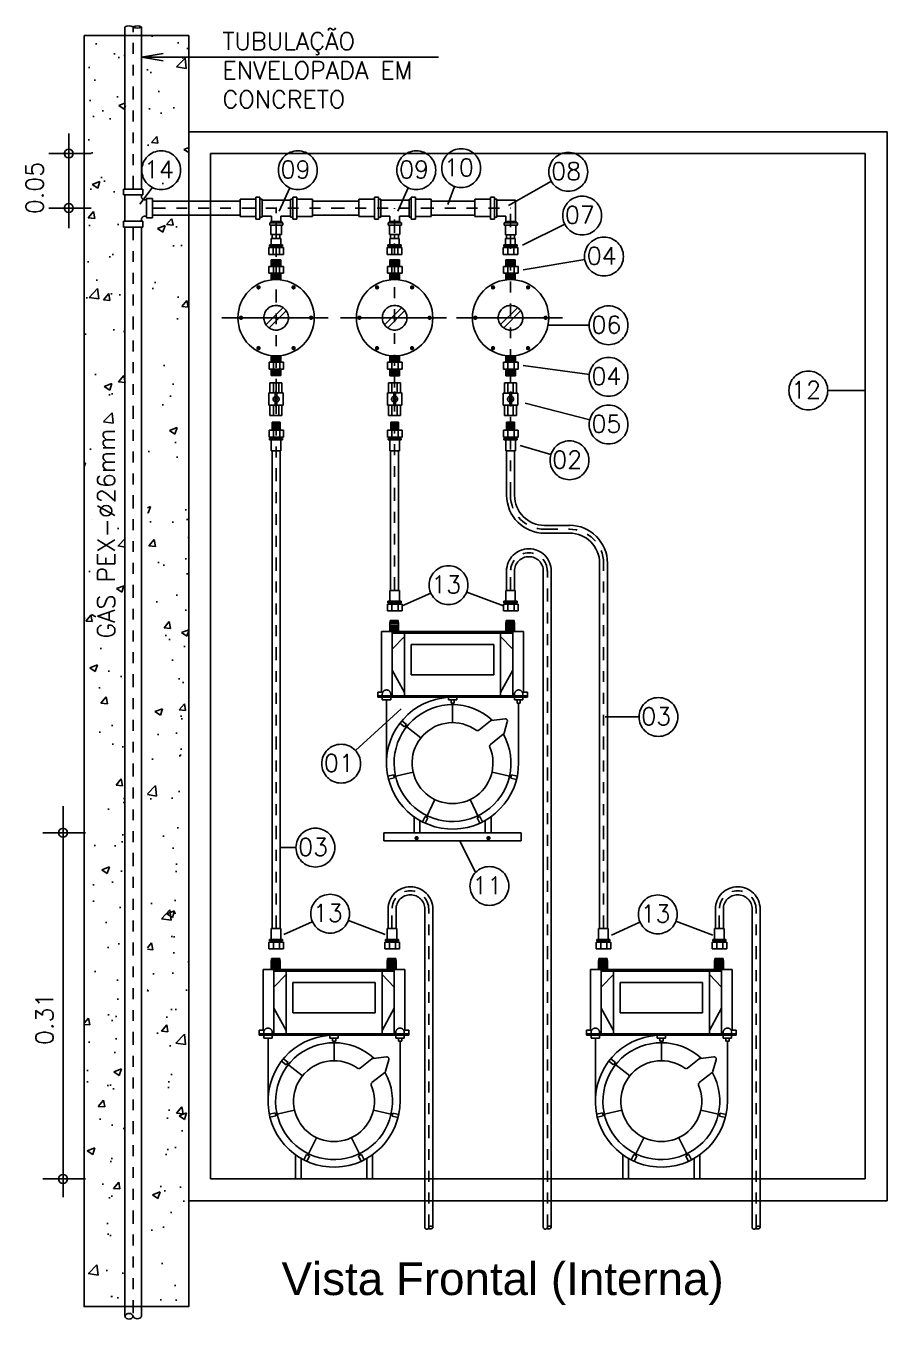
# Model space of a CAD drawing. Header units: millimetres. Extents: x 0 to 114, y 0 to 82.
# Drawn here: x 41.66 to 49.56, y 45 to 56.86 of the extents above; entities that cross this region are included whole.
import ezdxf

# ---------------------------------------------------------------- set-up
doc = ezdxf.new("R2010")
doc.units = ezdxf.units.MM
doc.linetypes.add('ACAD_ISO14W100', pattern=[24, 12, -3, 0, -3, 0, -3, 0, -3])
for name, color, linetype in [('03', 3, 'Continuous'), ('D25', 2, 'Continuous'), ('GAS', 1, 'ACAD_ISO14W100'), ('P-INC', 2, 'Continuous'), ('TEXT-ISO', 2, 'Continuous')]:
    doc.layers.add(name, color=color, linetype=linetype)
doc.styles.add('140-50', font='arial.ttf', dxfattribs={"height": 0.3})
doc.styles.add('60-100', font='romans.shx', dxfattribs={"height": 0.16})
doc.styles.add('ROMANS', font='ROMANS.SHX', dxfattribs={"height": 0.15})
doc.dimstyles.new('SETAS100', dxfattribs={"dimtxt": 0.16, "dimasz": 0.2, "dimexe": 0.15, "dimexo": 0, "dimgap": 0.1, "dimtad": 1, "dimzin": 10, "dimdsep": 46, "dimtxsty": '60-100', "dimblk1": 'OPEN', "dimblk2": 'OPEN', "dimsah": 1, "dimcen": 0, "dimclrd": 244, "dimclre": 244, "dimclrt": 7, "dimadec": 0, "dimazin": 0, "dimtfac": 1, "dimtix": 1, "dimtmove": 2, "dimatfit": 3, "dimldrblk": 'OPEN', "dimfxl": 0.15, "dimtolj": 1, "dimtzin": 6, "dimarcsym": 0})

# ---------------------------------------------------------------- blocks, each defined once
blk = doc.blocks.new('_OPEN')
at = {"color": 0, "linetype": 'ByBlock'}
for p, q in [((-1, 0.167), (0, 0)), ((0, 0), (-1, -0.167)), ((0, 0), (-1, 0))]:
    blk.add_line(p, q, dxfattribs=at)

msp = doc.modelspace()

# ---------------------------------------------------------------- hatches: boundary and pattern name
at = {"layer": 'D25', "transparency": 33554687}
h = msp.add_hatch(dxfattribs=at)
h.set_pattern_fill('AR-CONC', scale=0.1)
h.set_pattern_definition([(50, (-1361.54455, 320.0061), (0.71726018, -0.06275213), [0.075, -0.825]), (355, (-1361.54455, 320.0061), (-0.13875133, 0.75219213), [0.06, -0.66]), (100.451444, (-1361.4848, 320.00086), (0.57850885, 0.68944), [0.0637402, -0.7011421]), (46.1842, (-1361.54455, 320.2061), (1.06724133, -0.1655193), [0.1125, -1.2375]), (96.635635, (-1361.4556, 320.1923), (0.93466195, 0.9741186), [0.09561034, -1.0517138]), (351.18416, (-1361.5445, 320.2061), (0.93466195, 0.9741186), [0.09, -0.99]), (21, (-1361.44455, 320.1561), (0.59690705, -0.4026189), [0.075, -0.825]), (326, (-1361.44455, 320.1561), (0.24331533, 0.72515005), [0.06, -0.66]), (71.451445, (-1361.3948, 320.12254), (0.84022238, 0.32253115), [0.0637402, -0.7011421]), (37.5, (-1361.54455, 320.0061), (0.012159855, 0.332893854), [0, -0.652, 0, -0.67, 0, -0.6625]), (7.5, (-1361.54455, 320.0061), (0.26306954, 0.39441171), [0, -0.382, 0, -0.637, 0, -0.2525]), (327.5, (-1361.76755, 320.0061), (0.533822436, -0.02255487), [0, -0.25, 0, -0.78, 0, -1.035]), (317.5, (-1361.86755, 320.0061), (0.58318617, 0.10010498), [0, -0.325, 0, -0.518, 0, -0.735])])
h.paths.add_polyline_path([(43.157, 56.773), (42.778, 56.773), (42.778, 55.423), (42.796, 55.423), (42.796, 55.352), (42.783, 55.352, 0.786622), (42.839, 55.299), (42.839, 55.31), (42.911, 55.31), (42.911, 55.292), (43.157, 55.292)])
h.paths.add_polyline_path([(42.565, 51.218), (42.565, 52.776), (42.28, 52.776), (42.28, 51.218)], flags=24)
h.paths.add_polyline_path([(42.197, 45.118), (42.576, 45.118), (42.576, 54.959), (42.558, 54.959), (42.558, 55.031), (42.576, 55.352), (42.558, 55.352), (42.558, 55.423), (42.576, 55.423), (42.576, 56.773), (42.197, 56.773)])
edge = h.paths.add_edge_path()
edge.add_line((42.778, 45.118), (43.157, 45.118))
edge.add_line((43.157, 45.118), (43.157, 55.091))
edge.add_line((43.157, 55.091), (42.911, 55.091))
edge.add_line((42.911, 55.091), (42.911, 55.073))
edge.add_line((42.911, 55.073), (42.839, 55.073))
edge.add_line((42.839, 55.073), (42.818, 55.091))
edge.add_arc((42.818, 55.051), 0.04, 90, 209.839)
edge.add_line((42.783, 55.031), (42.796, 55.031))
edge.add_line((42.796, 55.031), (42.796, 54.959))
edge.add_line((42.796, 54.959), (42.778, 54.959))
edge.add_line((42.778, 54.959), (42.778, 45.118))

# ---------------------------------------------------------------- linework, layer by layer
for p, q in [((45.112, 51.542), (45.374, 51.66)), ((46.041, 51.542), (45.704, 51.67)), ((44.027, 48.529), (44.289, 48.647)), ((44.956, 48.529), (44.619, 48.657)), ((47.03, 48.524), (47.292, 48.641)), ((47.959, 48.523), (47.621, 48.651))]:
    msp.add_line(p, q)
at = {"color": 9, "linetype": 'Continuous'}
for p, q in [((45.08, 51.367), (44.998, 51.367)), ((45.079, 51.383), (44.999, 51.383)), ((45.078, 51.394), (45, 51.394)), ((46.143, 51.367), (46.061, 51.367)), ((46.142, 51.382), (46.062, 51.382)), ((46.141, 51.394), (46.063, 51.394)), ((45.08, 51.351), (44.998, 51.351)), ((45.08, 51.336), (44.998, 51.336)), ((45.08, 51.322), (44.998, 51.322)), ((46.143, 51.351), (46.061, 51.351)), ((46.143, 51.336), (46.061, 51.336)), ((46.143, 51.322), (46.061, 51.322)), ((43.993, 48.283), (43.913, 48.283)), ((43.992, 48.294), (43.914, 48.294)), ((45.056, 48.282), (44.975, 48.282)), ((45.055, 48.294), (44.977, 48.294)), ((46.993, 48.283), (46.913, 48.283)), ((46.992, 48.294), (46.914, 48.294)), ((48.056, 48.282), (47.975, 48.282)), ((48.055, 48.294), (47.977, 48.294)), ((43.994, 48.267), (43.912, 48.267)), ((43.994, 48.251), (43.912, 48.251)), ((43.994, 48.236), (43.912, 48.236)), ((43.994, 48.222), (43.912, 48.222)), ((45.057, 48.267), (44.975, 48.267)), ((45.057, 48.251), (44.975, 48.251)), ((45.057, 48.236), (44.975, 48.236)), ((45.057, 48.222), (44.975, 48.222)), ((46.994, 48.267), (46.912, 48.267)), ((46.994, 48.251), (46.912, 48.251)), ((46.994, 48.236), (46.912, 48.236)), ((46.994, 48.222), (46.912, 48.222)), ((48.057, 48.267), (47.975, 48.267)), ((48.057, 48.251), (47.975, 48.251)), ((48.057, 48.236), (47.975, 48.236)), ((48.057, 48.222), (47.975, 48.222))]:
    msp.add_line(p, q, dxfattribs=at)
at = {"color": 252}
for centre, radius, start, end in [((42.609, 56.786), 0.0756, 60, 120), ((42.685, 56.786), 0.0756, 60, 120), ((42.685, 56.917), 0.0756, 240, 300), ((42.609, 45.014), 0.0404, 20.6432, 159.3568), ((42.609, 45.042), 0.0402, 199.9607, 340.0393), ((42.685, 45.048), 0.0427, 207.6293, 332.3707)]:
    msp.add_arc(centre, radius, start, end, dxfattribs=at)
at = {"layer": '03', "color": 252}
for p, q in [((42.057, 55.876), (42.057, 55.005)), ((41.873, 55.691), (42.262, 55.691)), ((41.873, 55.191), (42.262, 55.191)), ((42.004, 49.705), (42.004, 46.121)), ((41.82, 49.462), (42.209, 49.462)), ((41.82, 46.288), (42.209, 46.288))]:
    msp.add_line(p, q, dxfattribs=at)
for centre in [(42.057, 55.691), (42.057, 55.191), (42.004, 49.462), (42.004, 46.288)]:
    msp.add_circle(centre, 0.041, dxfattribs=at)
at = {"layer": 'D25', "color": 7}
msp.add_lwpolyline([(42.197, 56.773), (43.157, 56.773), (43.157, 45.118), (42.197, 45.118)], close=True, dxfattribs=at)
at = {"layer": 'GAS', "color": 252}
for p, q in [((42.572, 55.365), (42.572, 56.851)), ((42.723, 55.365), (42.723, 56.851)), ((45.53, 55.224), (45.591, 55.39)), ((46.088, 55.214), (46.48, 55.436)), ((42.558, 55.312), (42.558, 55.365)), ((42.736, 55.365), (42.558, 55.365)), ((42.736, 55.312), (42.558, 55.312)), ((42.572, 55.071), (42.572, 55.312)), ((42.707, 55.228), (42.822, 55.375)), ((42.723, 55.312), (42.723, 55.297)), ((42.736, 55.312), (42.736, 55.365)), ((42.769, 55.267), (42.753, 55.267)), ((42.769, 55.267), (42.753, 55.267)), ((42.823, 55.28), (42.769, 55.28)), ((42.769, 55.102), (42.769, 55.28)), ((42.823, 55.102), (42.823, 55.28)), ((42.823, 55.102), (42.823, 55.28)), ((43.772, 55.271), (43.628, 55.271)), ((43.628, 55.271), (43.628, 55.112)), ((43.772, 55.088), (43.772, 55.29)), ((43.772, 55.29), (43.809, 55.29)), ((43.809, 55.29), (43.809, 55.088)), ((43.809, 55.272), (43.83, 55.272)), ((43.83, 55.107), (43.83, 55.272)), ((43.986, 55.161), (44.082, 55.376)), ((44.089, 55.107), (44.089, 55.272)), ((44.11, 55.272), (44.089, 55.272)), ((44.148, 55.29), (44.11, 55.29)), ((44.11, 55.29), (44.11, 55.088)), ((44.148, 55.088), (44.148, 55.29)), ((44.148, 55.271), (44.291, 55.271)), ((44.291, 55.271), (44.291, 55.112)), ((44.858, 55.271), (44.714, 55.271)), ((44.714, 55.271), (44.714, 55.112)), ((44.858, 55.088), (44.858, 55.29)), ((44.858, 55.29), (44.895, 55.29)), ((44.895, 55.29), (44.895, 55.088)), ((44.895, 55.272), (44.916, 55.272)), ((44.916, 55.107), (44.916, 55.272)), ((45.072, 55.161), (45.168, 55.375)), ((45.175, 55.107), (45.175, 55.272)), ((45.196, 55.272), (45.175, 55.272)), ((45.234, 55.29), (45.196, 55.29)), ((45.196, 55.29), (45.196, 55.088)), ((45.234, 55.088), (45.234, 55.29)), ((45.234, 55.271), (45.378, 55.271)), ((45.378, 55.271), (45.378, 55.112)), ((45.921, 55.271), (45.777, 55.271)), ((45.777, 55.271), (45.777, 55.112)), ((45.921, 55.088), (45.921, 55.29)), ((45.921, 55.29), (45.958, 55.29)), ((45.958, 55.29), (45.958, 55.088)), ((45.958, 55.271), (45.979, 55.271)), ((45.979, 55.107), (45.979, 55.271)), ((43.628, 55.254), (42.823, 55.254)), ((44.089, 55.264), (43.83, 55.264)), ((44.714, 55.254), (44.291, 55.254)), ((45.175, 55.263), (44.916, 55.263)), ((45.777, 55.254), (45.376, 55.254)), ((46.15, 55.263), (45.979, 55.263)), ((46.15, 55.068), (46.15, 55.263)), ((42.736, 55.071), (42.558, 55.071)), ((42.558, 55.071), (42.558, 55.017)), ((42.723, 55.071), (42.723, 55.086)), ((42.736, 55.071), (42.736, 55.017)), ((42.769, 55.116), (42.753, 55.116)), ((42.769, 55.116), (42.753, 55.116)), ((42.823, 55.102), (42.769, 55.102)), ((43.628, 55.125), (42.823, 55.125)), ((43.628, 55.112), (43.772, 55.112)), ((43.772, 55.088), (43.809, 55.088)), ((43.809, 55.107), (43.83, 55.107)), ((43.83, 55.118), (43.914, 55.118)), ((43.898, 55.033), (43.898, 55.056)), ((43.898, 55.056), (44.019, 55.056)), ((44.019, 55.033), (43.898, 55.033)), ((44.008, 55.068), (43.909, 55.068)), ((43.909, 55.056), (43.909, 55.068)), ((43.91, 55.033), (43.91, 54.947)), ((43.914, 55.068), (43.914, 55.118)), ((44.001, 55.068), (44.001, 55.118)), ((44.089, 55.118), (44.001, 55.118)), ((44.005, 54.947), (44.005, 55.033)), ((44.008, 55.056), (44.008, 55.068)), ((44.019, 55.033), (44.019, 55.056)), ((44.11, 55.107), (44.089, 55.107)), ((44.148, 55.088), (44.11, 55.088)), ((44.291, 55.112), (44.148, 55.112)), ((44.714, 55.125), (44.291, 55.125)), ((44.714, 55.112), (44.858, 55.112)), ((44.858, 55.088), (44.895, 55.088)), ((44.895, 55.107), (44.916, 55.107)), ((44.916, 55.118), (45, 55.118)), ((44.984, 55.033), (44.984, 55.056)), ((44.984, 55.056), (45.105, 55.056)), ((45.105, 55.033), (44.984, 55.033)), ((45.094, 55.068), (44.995, 55.068)), ((44.995, 55.056), (44.995, 55.068)), ((44.996, 55.033), (44.996, 54.947)), ((45, 55.068), (45, 55.118)), ((45.087, 55.068), (45.087, 55.118)), ((45.175, 55.118), (45.087, 55.118)), ((45.091, 54.947), (45.091, 55.033)), ((45.094, 55.056), (45.094, 55.068)), ((45.105, 55.033), (45.105, 55.056)), ((45.196, 55.107), (45.175, 55.107)), ((45.234, 55.088), (45.196, 55.088)), ((45.378, 55.112), (45.234, 55.112)), ((45.777, 55.125), (45.376, 55.125)), ((45.777, 55.112), (45.921, 55.112)), ((45.921, 55.088), (45.958, 55.088)), ((45.958, 55.107), (45.979, 55.107)), ((45.979, 55.118), (46.063, 55.118)), ((46.047, 55.033), (46.047, 55.055)), ((46.047, 55.055), (46.168, 55.055)), ((46.168, 55.033), (46.047, 55.033)), ((46.157, 55.068), (46.058, 55.068)), ((46.058, 55.055), (46.058, 55.068)), ((46.058, 55.033), (46.058, 54.946)), ((46.063, 55.068), (46.063, 55.118)), ((46.063, 55.068), (46.063, 55.118)), ((46.15, 55.068), (46.15, 55.118)), ((46.154, 54.946), (46.154, 55.033)), ((46.157, 55.055), (46.157, 55.068)), ((46.168, 55.033), (46.168, 55.055)), ((46.216, 54.852), (46.602, 55.043)), ((42.736, 55.017), (42.558, 55.017)), ((42.572, 55.017), (42.572, 45.029)), ((42.723, 55.017), (42.723, 45.029)), ((43.91, 54.947), (44.005, 54.947)), ((43.912, 54.854), (43.912, 54.913)), ((43.912, 54.913), (43.999, 54.913)), ((43.92, 54.913), (43.92, 54.947)), ((43.957, 54.913), (43.957, 54.947)), ((43.992, 54.913), (43.992, 54.947)), ((43.999, 54.854), (43.999, 54.913)), ((44.996, 54.947), (45.091, 54.947)), ((44.998, 54.854), (44.998, 54.912)), ((44.998, 54.912), (45.086, 54.912)), ((45.006, 54.912), (45.006, 54.947)), ((45.043, 54.912), (45.043, 54.947)), ((45.078, 54.912), (45.078, 54.947)), ((45.086, 54.854), (45.086, 54.912)), ((46.058, 54.946), (46.154, 54.946)), ((46.06, 54.854), (46.06, 54.912)), ((46.06, 54.912), (46.148, 54.912)), ((46.069, 54.912), (46.069, 54.946)), ((46.106, 54.912), (46.106, 54.946)), ((46.141, 54.912), (46.141, 54.946)), ((46.148, 54.854), (46.148, 54.912)), ((44.024, 54.828), (43.89, 54.828)), ((43.89, 54.828), (43.89, 54.766)), ((43.895, 54.854), (44.016, 54.854)), ((43.895, 54.841), (43.895, 54.854)), ((44.016, 54.841), (43.895, 54.841)), ((43.912, 54.828), (43.912, 54.841)), ((43.931, 54.766), (43.931, 54.828)), ((43.988, 54.766), (43.988, 54.828)), ((43.999, 54.828), (43.999, 54.841)), ((44.016, 54.854), (44.016, 54.841)), ((44.024, 54.766), (44.024, 54.828)), ((45.11, 54.828), (44.976, 54.828)), ((44.976, 54.828), (44.976, 54.766)), ((44.981, 54.854), (45.102, 54.854)), ((44.981, 54.841), (44.981, 54.854)), ((45.102, 54.841), (44.981, 54.841)), ((44.998, 54.828), (44.998, 54.841)), ((45.017, 54.766), (45.017, 54.828)), ((45.074, 54.766), (45.074, 54.828)), ((45.086, 54.828), (45.086, 54.841)), ((45.102, 54.854), (45.102, 54.841)), ((45.11, 54.766), (45.11, 54.828)), ((46.173, 54.828), (46.039, 54.828)), ((46.039, 54.828), (46.039, 54.766)), ((46.044, 54.854), (46.165, 54.854)), ((46.044, 54.841), (46.044, 54.854)), ((46.165, 54.841), (46.044, 54.841)), ((46.06, 54.828), (46.06, 54.841)), ((46.08, 54.766), (46.08, 54.828)), ((46.137, 54.766), (46.137, 54.828)), ((46.148, 54.828), (46.148, 54.841)), ((46.165, 54.854), (46.165, 54.841)), ((46.173, 54.766), (46.173, 54.828)), ((43.89, 54.766), (44.024, 54.766)), ((43.913, 54.655), (43.913, 54.717)), ((43.913, 54.717), (44.001, 54.717)), ((43.913, 54.704), (44.001, 54.704)), ((43.913, 54.692), (44.001, 54.692)), ((43.913, 54.68), (44.001, 54.68)), ((43.957, 54.655), (43.957, 54.717)), ((44.001, 54.655), (44.001, 54.717)), ((44.976, 54.766), (45.11, 54.766)), ((44.999, 54.655), (44.999, 54.717)), ((44.999, 54.717), (45.087, 54.717)), ((44.999, 54.704), (45.087, 54.704)), ((44.999, 54.692), (45.087, 54.692)), ((44.999, 54.68), (45.087, 54.68)), ((45.043, 54.655), (45.043, 54.717)), ((45.087, 54.655), (45.087, 54.717)), ((46.039, 54.766), (46.173, 54.766)), ((46.062, 54.655), (46.062, 54.717)), ((46.062, 54.717), (46.149, 54.717)), ((46.062, 54.703), (46.149, 54.703)), ((46.062, 54.692), (46.149, 54.692)), ((46.062, 54.68), (46.149, 54.68)), ((46.106, 54.655), (46.106, 54.717)), ((46.149, 54.655), (46.149, 54.717)), ((46.22, 54.624), (46.786, 54.718)), ((44.025, 54.655), (43.891, 54.655)), ((43.891, 54.655), (43.891, 54.593)), ((43.891, 54.593), (44.025, 54.593)), ((43.913, 54.668), (44.001, 54.668)), ((43.913, 54.532), (43.913, 54.593)), ((43.913, 54.58), (44.001, 54.58)), ((43.913, 54.568), (44.001, 54.568)), ((43.913, 54.556), (44.001, 54.556)), ((43.932, 54.593), (43.932, 54.655)), ((43.957, 54.535), (43.957, 54.593)), ((43.989, 54.593), (43.989, 54.655)), ((44.001, 54.532), (44.001, 54.593)), ((44.025, 54.593), (44.025, 54.655)), ((45.111, 54.655), (44.977, 54.655)), ((44.977, 54.655), (44.977, 54.593)), ((44.977, 54.593), (45.111, 54.593)), ((44.999, 54.668), (45.087, 54.668)), ((44.999, 54.532), (44.999, 54.593)), ((44.999, 54.58), (45.087, 54.58)), ((44.999, 54.568), (45.087, 54.568)), ((44.999, 54.556), (45.087, 54.556)), ((45.019, 54.593), (45.019, 54.655)), ((45.043, 54.535), (45.043, 54.593)), ((45.075, 54.593), (45.075, 54.655)), ((45.087, 54.532), (45.087, 54.593)), ((45.111, 54.593), (45.111, 54.655)), ((46.174, 54.655), (46.04, 54.655)), ((46.04, 54.655), (46.04, 54.593)), ((46.04, 54.593), (46.174, 54.593)), ((46.062, 54.668), (46.149, 54.668)), ((46.062, 54.532), (46.062, 54.593)), ((46.062, 54.58), (46.149, 54.58)), ((46.062, 54.568), (46.149, 54.568)), ((46.062, 54.556), (46.149, 54.556)), ((46.081, 54.593), (46.081, 54.655)), ((46.106, 54.535), (46.106, 54.593)), ((46.138, 54.593), (46.138, 54.655)), ((46.149, 54.532), (46.149, 54.593)), ((46.174, 54.593), (46.174, 54.655)), ((43.913, 54.544), (44.001, 54.544)), ((44.999, 54.544), (45.087, 54.544)), ((46.062, 54.544), (46.149, 54.544)), ((43.863, 54.119), (44.022, 54.279)), ((43.891, 54.091), (44.051, 54.251)), ((44.949, 54.119), (45.109, 54.279)), ((44.977, 54.091), (45.137, 54.251)), ((46.011, 54.119), (46.171, 54.279)), ((46.04, 54.091), (46.2, 54.251)), ((43.46, 54.185), (44.433, 54.185)), ((44.546, 54.185), (45.519, 54.185)), ((45.609, 54.185), (46.581, 54.185)), ((46.457, 54.116), (46.826, 54.116)), ((43.892, 53.777), (44.025, 53.777)), ((43.892, 53.715), (43.892, 53.777)), ((43.913, 53.839), (43.913, 53.777)), ((43.913, 53.826), (44.001, 53.826)), ((43.913, 53.814), (44.001, 53.814)), ((43.913, 53.802), (44.001, 53.802)), ((43.913, 53.79), (44.001, 53.79)), ((43.933, 53.777), (43.933, 53.715)), ((43.957, 53.835), (43.957, 53.777)), ((43.99, 53.777), (43.99, 53.715)), ((44.001, 53.839), (44.001, 53.777)), ((44.025, 53.777), (44.025, 53.715)), ((44.978, 53.777), (45.111, 53.777)), ((44.978, 53.715), (44.978, 53.777)), ((44.999, 53.839), (44.999, 53.777)), ((44.999, 53.826), (45.087, 53.826)), ((44.999, 53.814), (45.087, 53.814)), ((44.999, 53.802), (45.087, 53.802)), ((44.999, 53.79), (45.087, 53.79)), ((45.019, 53.777), (45.019, 53.715)), ((45.043, 53.835), (45.043, 53.777)), ((45.076, 53.777), (45.076, 53.715)), ((45.087, 53.839), (45.087, 53.777)), ((45.111, 53.777), (45.111, 53.715)), ((46.04, 53.777), (46.174, 53.777)), ((46.04, 53.715), (46.04, 53.777)), ((46.062, 53.839), (46.062, 53.777)), ((46.062, 53.826), (46.15, 53.826)), ((46.062, 53.814), (46.15, 53.814)), ((46.062, 53.802), (46.15, 53.802)), ((46.062, 53.79), (46.15, 53.79)), ((46.082, 53.777), (46.082, 53.715)), ((46.106, 53.835), (46.106, 53.777)), ((46.138, 53.777), (46.138, 53.715)), ((46.15, 53.839), (46.15, 53.777)), ((46.174, 53.777), (46.174, 53.715)), ((46.22, 53.746), (46.828, 53.666)), ((44.025, 53.715), (43.892, 53.715)), ((43.913, 53.715), (43.913, 53.654)), ((43.913, 53.702), (44.001, 53.702)), ((43.913, 53.691), (44.001, 53.691)), ((43.913, 53.679), (44.001, 53.679)), ((43.913, 53.667), (44.001, 53.667)), ((43.913, 53.654), (44.001, 53.654)), ((43.957, 53.715), (43.957, 53.654)), ((44.001, 53.715), (44.001, 53.654)), ((45.111, 53.715), (44.978, 53.715)), ((44.999, 53.715), (44.999, 53.653)), ((44.999, 53.702), (45.087, 53.702)), ((44.999, 53.691), (45.087, 53.691)), ((44.999, 53.679), (45.087, 53.679)), ((44.999, 53.667), (45.087, 53.667)), ((44.999, 53.653), (45.087, 53.653)), ((45.043, 53.715), (45.043, 53.653)), ((45.087, 53.715), (45.087, 53.653)), ((46.174, 53.715), (46.04, 53.715)), ((46.062, 53.715), (46.062, 53.653)), ((46.062, 53.702), (46.15, 53.702)), ((46.062, 53.69), (46.15, 53.69)), ((46.062, 53.678), (46.15, 53.678)), ((46.062, 53.667), (46.15, 53.667)), ((46.062, 53.653), (46.15, 53.653)), ((46.106, 53.715), (46.106, 53.653)), ((46.15, 53.715), (46.15, 53.653)), ((43.949, 53.495), (43.89, 53.495)), ((43.89, 53.495), (43.89, 53.383)), ((43.901, 53.495), (43.901, 53.588)), ((43.901, 53.588), (44.01, 53.588)), ((43.933, 53.588), (43.933, 53.495)), ((43.949, 53.443), (43.949, 53.502)), ((43.949, 53.502), (43.964, 53.502)), ((43.964, 53.502), (43.964, 53.444)), ((44.022, 53.495), (43.964, 53.495)), ((43.981, 53.588), (43.981, 53.495)), ((44.01, 53.588), (44.01, 53.495)), ((44.022, 53.383), (44.022, 53.495)), ((45.035, 53.495), (44.977, 53.495)), ((44.977, 53.495), (44.977, 53.383)), ((44.987, 53.495), (44.987, 53.588)), ((44.987, 53.588), (45.096, 53.588)), ((45.019, 53.588), (45.019, 53.495)), ((45.035, 53.443), (45.035, 53.502)), ((45.035, 53.502), (45.05, 53.502)), ((45.05, 53.502), (45.05, 53.444)), ((45.109, 53.495), (45.05, 53.495)), ((45.067, 53.588), (45.067, 53.495)), ((45.096, 53.588), (45.096, 53.495)), ((45.109, 53.383), (45.109, 53.495)), ((46.098, 53.494), (46.039, 53.494)), ((46.039, 53.494), (46.039, 53.383)), ((46.05, 53.494), (46.05, 53.588)), ((46.05, 53.588), (46.159, 53.588)), ((46.082, 53.588), (46.082, 53.494)), ((46.098, 53.443), (46.098, 53.502)), ((46.098, 53.502), (46.113, 53.502)), ((46.113, 53.502), (46.113, 53.444)), ((46.171, 53.494), (46.113, 53.494)), ((46.129, 53.588), (46.129, 53.494)), ((46.159, 53.588), (46.159, 53.494)), ((46.171, 53.383), (46.171, 53.494)), ((43.89, 53.383), (43.949, 53.383)), ((43.901, 53.383), (43.901, 53.29)), ((43.933, 53.29), (43.933, 53.383)), ((43.949, 53.436), (43.949, 53.377)), ((43.949, 53.377), (43.964, 53.377)), ((43.964, 53.377), (43.964, 53.434)), ((43.964, 53.383), (44.022, 53.383)), ((43.981, 53.29), (43.981, 53.383)), ((44.01, 53.29), (44.01, 53.383)), ((44.977, 53.383), (45.035, 53.383)), ((44.987, 53.383), (44.987, 53.29)), ((45.019, 53.29), (45.019, 53.383)), ((45.035, 53.436), (45.035, 53.377)), ((45.035, 53.377), (45.05, 53.377)), ((45.05, 53.377), (45.05, 53.434)), ((45.05, 53.383), (45.109, 53.383)), ((45.067, 53.29), (45.067, 53.383)), ((45.096, 53.29), (45.096, 53.383)), ((46.039, 53.383), (46.098, 53.383)), ((46.05, 53.383), (46.05, 53.29)), ((46.082, 53.29), (46.082, 53.383)), ((46.098, 53.435), (46.098, 53.377)), ((46.098, 53.377), (46.113, 53.377)), ((46.113, 53.377), (46.113, 53.434)), ((46.113, 53.383), (46.171, 53.383)), ((46.129, 53.29), (46.129, 53.383)), ((46.159, 53.29), (46.159, 53.383)), ((46.239, 53.401), (46.832, 53.25)), ((43.901, 53.29), (44.01, 53.29)), ((44.987, 53.29), (45.096, 53.29)), ((46.05, 53.29), (46.159, 53.29)), ((43.892, 53.153), (44.025, 53.153)), ((43.892, 53.091), (43.892, 53.153)), ((43.921, 53.153), (43.921, 53.227)), ((43.921, 53.227), (43.993, 53.227)), ((43.921, 53.218), (43.993, 53.218)), ((43.921, 53.21), (43.993, 53.21)), ((43.921, 53.202), (43.993, 53.202)), ((43.921, 53.193), (43.993, 53.193)), ((43.921, 53.185), (43.993, 53.185)), ((43.921, 53.175), (43.993, 53.175)), ((43.921, 53.164), (43.993, 53.164)), ((43.933, 53.153), (43.933, 53.091)), ((43.99, 53.153), (43.99, 53.091)), ((43.993, 53.227), (43.993, 53.153)), ((44.025, 53.153), (44.025, 53.091)), ((44.978, 53.153), (45.111, 53.153)), ((44.978, 53.091), (44.978, 53.153)), ((45.007, 53.153), (45.007, 53.227)), ((45.007, 53.227), (45.079, 53.227)), ((45.007, 53.218), (45.079, 53.218)), ((45.007, 53.21), (45.079, 53.21)), ((45.007, 53.201), (45.079, 53.201)), ((45.007, 53.193), (45.079, 53.193)), ((45.007, 53.185), (45.079, 53.185)), ((45.007, 53.175), (45.079, 53.175)), ((45.007, 53.164), (45.079, 53.164)), ((45.019, 53.153), (45.019, 53.091)), ((45.076, 53.153), (45.076, 53.091)), ((45.079, 53.227), (45.079, 53.153)), ((45.111, 53.153), (45.111, 53.091)), ((46.04, 53.153), (46.174, 53.153)), ((46.04, 53.091), (46.04, 53.153)), ((46.07, 53.153), (46.07, 53.227)), ((46.07, 53.227), (46.142, 53.227)), ((46.07, 53.218), (46.142, 53.218)), ((46.07, 53.21), (46.142, 53.21)), ((46.07, 53.201), (46.142, 53.201)), ((46.07, 53.193), (46.142, 53.193)), ((46.07, 53.185), (46.142, 53.185)), ((46.07, 53.175), (46.142, 53.175)), ((46.07, 53.164), (46.142, 53.164)), ((46.082, 53.153), (46.082, 53.091)), ((46.138, 53.153), (46.138, 53.091)), ((46.142, 53.227), (46.142, 53.153)), ((46.174, 53.153), (46.174, 53.091)), ((44.025, 53.091), (43.892, 53.091)), ((44.017, 53.078), (43.896, 53.078)), ((43.896, 53.078), (43.896, 53.065)), ((43.896, 53.065), (44.017, 53.065)), ((43.913, 53.091), (43.913, 53.078)), ((43.913, 53.065), (43.913, 52.965)), ((44.001, 53.091), (44.001, 53.078)), ((44.001, 53.065), (44.001, 52.965)), ((44.017, 53.065), (44.017, 53.078)), ((45.111, 53.091), (44.978, 53.091)), ((45.104, 53.078), (44.983, 53.078)), ((44.983, 53.078), (44.983, 53.065)), ((44.983, 53.065), (45.104, 53.065)), ((44.999, 53.091), (44.999, 53.078)), ((44.999, 53.065), (44.999, 52.965)), ((45.087, 53.091), (45.087, 53.078)), ((45.087, 53.065), (45.087, 52.965)), ((45.104, 53.065), (45.104, 53.078)), ((46.174, 53.091), (46.04, 53.091)), ((46.166, 53.078), (46.045, 53.078)), ((46.045, 53.078), (46.045, 53.065)), ((46.045, 53.065), (46.166, 53.065)), ((46.062, 53.091), (46.062, 53.078)), ((46.062, 53.065), (46.062, 52.965)), ((46.15, 53.091), (46.15, 53.078)), ((46.15, 53.065), (46.15, 52.965)), ((46.166, 53.065), (46.166, 53.078)), ((46.195, 53.015), (46.475, 52.93)), ((43.913, 52.965), (44.001, 52.965)), ((43.92, 52.965), (43.92, 48.585)), ((43.993, 52.965), (43.993, 48.585)), ((44.999, 52.965), (45.087, 52.965)), ((45.006, 52.965), (45.006, 51.685)), ((45.079, 52.965), (45.079, 51.685)), ((46.062, 52.965), (46.15, 52.965)), ((46.069, 52.965), (46.069, 52.555)), ((46.142, 52.965), (46.142, 52.557)), ((46.418, 52.281), (46.646, 52.281)), ((46.418, 52.21), (46.646, 52.21)), ((46.92, 51.963), (46.92, 48.585)), ((46.069, 51.864), (46.069, 51.685)), ((46.142, 51.862), (46.142, 51.685)), ((46.406, 51.862), (46.406, 45.842)), ((46.479, 51.864), (46.479, 45.842)), ((46.993, 51.934), (46.993, 48.585)), ((44.999, 51.585), (44.999, 51.685)), ((44.999, 51.685), (45.087, 51.685)), ((45.087, 51.585), (45.087, 51.685)), ((46.062, 51.585), (46.062, 51.685)), ((46.062, 51.685), (46.149, 51.685)), ((46.149, 51.585), (46.149, 51.685)), ((45.111, 51.559), (44.977, 51.559)), ((44.977, 51.559), (44.977, 51.497)), ((44.977, 51.497), (45.111, 51.497)), ((44.982, 51.585), (45.103, 51.585)), ((44.982, 51.572), (44.982, 51.585)), ((45.103, 51.572), (44.982, 51.572)), ((44.999, 51.559), (44.999, 51.572)), ((45.019, 51.497), (45.019, 51.559)), ((45.075, 51.497), (45.075, 51.559)), ((45.087, 51.559), (45.087, 51.572)), ((45.103, 51.585), (45.103, 51.572)), ((45.111, 51.497), (45.111, 51.559)), ((46.174, 51.559), (46.04, 51.559)), ((46.04, 51.559), (46.04, 51.497)), ((46.04, 51.497), (46.174, 51.497)), ((46.045, 51.585), (46.166, 51.585)), ((46.045, 51.572), (46.045, 51.585)), ((46.166, 51.572), (46.045, 51.572)), ((46.062, 51.559), (46.062, 51.572)), ((46.081, 51.497), (46.081, 51.559)), ((46.138, 51.497), (46.138, 51.559)), ((46.149, 51.559), (46.149, 51.572)), ((46.166, 51.585), (46.166, 51.572)), ((46.174, 51.497), (46.174, 51.559)), ((44.998, 51.378), (45.002, 51.409)), ((44.998, 51.309), (44.998, 51.378)), ((45.076, 51.409), (45.002, 51.409)), ((45.08, 51.378), (45.076, 51.409)), ((45.08, 51.309), (45.08, 51.378)), ((46.061, 51.378), (46.065, 51.409)), ((46.061, 51.309), (46.061, 51.378)), ((46.139, 51.409), (46.065, 51.409)), ((46.143, 51.378), (46.139, 51.409)), ((46.143, 51.309), (46.143, 51.378)), ((44.924, 51.309), (46.224, 51.309)), ((44.924, 51.309), (44.924, 50.751)), ((45.022, 51.309), (45.022, 50.719)), ((45.022, 51.292), (46.126, 51.292)), ((45.134, 51.262), (45.022, 51.147)), ((45.134, 51.292), (45.134, 50.719)), ((46.015, 51.292), (46.015, 50.719)), ((46.015, 51.262), (46.126, 51.147)), ((46.126, 51.309), (46.126, 50.719)), ((46.224, 51.309), (46.224, 50.751)), ((46.224, 51.309), (46.224, 50.751)), ((45.196, 51.19), (45.952, 51.19)), ((45.196, 51.19), (45.196, 50.912)), ((45.952, 51.19), (45.952, 50.912)), ((45.134, 50.749), (45.022, 50.954)), ((45.196, 50.912), (45.952, 50.912)), ((46.015, 50.749), (46.126, 50.954)), ((44.888, 50.751), (44.924, 50.751)), ((44.888, 50.751), (44.888, 50.707)), ((44.888, 50.719), (46.26, 50.719)), ((44.888, 50.707), (46.26, 50.707)), ((44.93, 50.735), (44.93, 50.719)), ((44.93, 50.707), (44.93, 50.68)), ((44.93, 50.68), (45.007, 50.68)), ((44.969, 50.68), (44.969, 50.096)), ((45.007, 50.735), (45.007, 50.719)), ((45.007, 50.707), (45.007, 50.68)), ((45.536, 50.707), (45.536, 50.68)), ((45.536, 50.68), (45.613, 50.68)), ((45.56, 50.651), (45.56, 50.68)), ((45.56, 50.68), (45.589, 50.68)), ((45.589, 50.651), (45.56, 50.651)), ((45.575, 50.651), (45.575, 50.472)), ((45.589, 50.68), (45.589, 50.651)), ((45.613, 50.707), (45.613, 50.68)), ((46.141, 50.735), (46.141, 50.719)), ((46.141, 50.707), (46.141, 50.68)), ((46.218, 50.68), (46.141, 50.68)), ((46.18, 50.651), (46.18, 50.096)), ((46.218, 50.735), (46.218, 50.719)), ((46.218, 50.707), (46.218, 50.68)), ((46.26, 50.751), (46.224, 50.751)), ((46.26, 50.751), (46.26, 50.707)), ((44.684, 50.216), (45.104, 50.599)), ((46.973, 50.525), (47.283, 50.525)), ((45.135, 50.433), (45.092, 50.467)), ((45.11, 50.49), (45.153, 50.456)), ((45.153, 50.456), (45.135, 50.433)), ((45.144, 50.444), (45.284, 50.333)), ((45.922, 50.489), (45.814, 50.404)), ((46.055, 50.507), (45.932, 50.493)), ((46.046, 50.375), (46.076, 50.481)), ((46.039, 50.365), (45.921, 50.271)), ((44.981, 49.981), (45.034, 49.993)), ((45.041, 49.965), (44.987, 49.953)), ((45.034, 49.993), (45.041, 49.965)), ((45.038, 49.979), (45.212, 50.019)), ((46.11, 49.978), (45.936, 50.018)), ((46.107, 49.964), (46.114, 49.992)), ((46.161, 49.952), (46.107, 49.964)), ((46.114, 49.992), (46.167, 49.98)), ((45.335, 49.605), (45.413, 49.766)), ((45.812, 49.605), (45.735, 49.766)), ((45.221, 49.609), (45.221, 49.462)), ((45.275, 49.575), (45.275, 49.462)), ((45.298, 49.562), (45.322, 49.612)), ((45.322, 49.612), (45.348, 49.599)), ((45.348, 49.599), (45.324, 49.549)), ((45.799, 49.599), (45.825, 49.611)), ((45.823, 49.549), (45.799, 49.599)), ((45.825, 49.611), (45.849, 49.562)), ((45.874, 49.575), (45.874, 49.462)), ((45.927, 49.609), (45.927, 49.462)), ((44.945, 49.462), (46.203, 49.462)), ((44.945, 49.462), (44.945, 49.388)), ((46.203, 49.462), (46.203, 49.388)), ((44.945, 49.388), (46.203, 49.388)), ((45.641, 49.388), (45.785, 49.099)), ((43.993, 49.327), (44.138, 49.327)), ((44.983, 48.764), (44.983, 48.585)), ((45.056, 48.762), (45.056, 48.585)), ((45.32, 48.762), (45.32, 45.842)), ((45.393, 48.764), (45.393, 45.842)), ((47.983, 48.764), (47.983, 48.585)), ((48.056, 48.762), (48.056, 48.585)), ((48.32, 48.762), (48.32, 45.842)), ((48.393, 48.764), (48.393, 45.842)), ((43.913, 48.485), (43.913, 48.585)), ((43.913, 48.585), (44, 48.585)), ((44, 48.485), (44, 48.585)), ((44.976, 48.485), (44.976, 48.585)), ((44.976, 48.585), (45.063, 48.585)), ((45.063, 48.485), (45.063, 48.585)), ((46.913, 48.485), (46.913, 48.585)), ((46.913, 48.585), (47, 48.585)), ((47, 48.485), (47, 48.585)), ((47.976, 48.485), (47.976, 48.585)), ((47.976, 48.585), (48.063, 48.585)), ((48.063, 48.485), (48.063, 48.585)), ((44.025, 48.459), (43.891, 48.459)), ((43.891, 48.459), (43.891, 48.397)), ((43.891, 48.397), (44.025, 48.397)), ((43.896, 48.485), (44.017, 48.485)), ((43.896, 48.472), (43.896, 48.485)), ((44.017, 48.472), (43.896, 48.472)), ((43.913, 48.459), (43.913, 48.472)), ((43.932, 48.397), (43.932, 48.459)), ((43.989, 48.397), (43.989, 48.459)), ((44, 48.459), (44, 48.472)), ((44.017, 48.485), (44.017, 48.472)), ((44.025, 48.397), (44.025, 48.459)), ((45.088, 48.459), (44.954, 48.459)), ((44.954, 48.459), (44.954, 48.397)), ((44.954, 48.397), (45.088, 48.397)), ((44.959, 48.485), (45.08, 48.485)), ((44.959, 48.472), (44.959, 48.485)), ((45.08, 48.472), (44.959, 48.472)), ((44.976, 48.459), (44.976, 48.472)), ((44.995, 48.397), (44.995, 48.459)), ((45.052, 48.397), (45.052, 48.459)), ((45.063, 48.459), (45.063, 48.472)), ((45.08, 48.485), (45.08, 48.472)), ((45.088, 48.397), (45.088, 48.459)), ((47.025, 48.459), (46.891, 48.459)), ((46.891, 48.459), (46.891, 48.397)), ((46.891, 48.397), (47.025, 48.397)), ((46.896, 48.485), (47.017, 48.485)), ((46.896, 48.472), (46.896, 48.485)), ((47.017, 48.472), (46.896, 48.472)), ((46.913, 48.459), (46.913, 48.472)), ((46.932, 48.397), (46.932, 48.459)), ((46.989, 48.397), (46.989, 48.459)), ((47, 48.459), (47, 48.472)), ((47.017, 48.485), (47.017, 48.472)), ((47.025, 48.397), (47.025, 48.459)), ((48.088, 48.459), (47.954, 48.459)), ((47.954, 48.459), (47.954, 48.397)), ((47.954, 48.397), (48.088, 48.397)), ((47.959, 48.485), (48.08, 48.485)), ((47.959, 48.472), (47.959, 48.485)), ((48.08, 48.472), (47.959, 48.472)), ((47.976, 48.459), (47.976, 48.472)), ((47.995, 48.397), (47.995, 48.459)), ((48.052, 48.397), (48.052, 48.459)), ((48.063, 48.459), (48.063, 48.472)), ((48.08, 48.485), (48.08, 48.472)), ((48.088, 48.397), (48.088, 48.459)), ((43.912, 48.278), (43.916, 48.309)), ((43.912, 48.209), (43.912, 48.278)), ((43.99, 48.309), (43.916, 48.309)), ((43.994, 48.278), (43.99, 48.309)), ((43.994, 48.209), (43.994, 48.278)), ((44.975, 48.278), (44.979, 48.309)), ((44.975, 48.209), (44.975, 48.278)), ((45.053, 48.309), (44.979, 48.309)), ((45.057, 48.278), (45.053, 48.309)), ((45.057, 48.209), (45.057, 48.278)), ((46.912, 48.278), (46.916, 48.309)), ((46.912, 48.209), (46.912, 48.278)), ((46.99, 48.309), (46.916, 48.309)), ((46.994, 48.278), (46.99, 48.309)), ((46.994, 48.209), (46.994, 48.278)), ((47.975, 48.278), (47.979, 48.309)), ((47.975, 48.209), (47.975, 48.278)), ((48.053, 48.309), (47.979, 48.309)), ((48.057, 48.278), (48.053, 48.309)), ((48.057, 48.209), (48.057, 48.278)), ((43.838, 48.209), (45.138, 48.209)), ((43.838, 48.209), (43.838, 47.651)), ((43.936, 48.209), (43.936, 47.619)), ((43.936, 48.192), (45.04, 48.192)), ((44.048, 48.162), (43.936, 48.047)), ((44.048, 48.192), (44.048, 47.619)), ((44.928, 48.192), (44.928, 47.619)), ((44.928, 48.162), (45.04, 48.047)), ((45.04, 48.209), (45.04, 47.619)), ((45.138, 48.209), (45.138, 47.651)), ((45.138, 48.209), (45.138, 47.651)), ((46.838, 48.209), (48.138, 48.209)), ((46.838, 48.209), (46.838, 47.651)), ((46.936, 48.209), (46.936, 47.619)), ((46.936, 48.192), (48.04, 48.192)), ((47.048, 48.162), (46.936, 48.047)), ((47.048, 48.192), (47.048, 47.619)), ((47.928, 48.192), (47.928, 47.619)), ((47.928, 48.162), (48.04, 48.047)), ((48.04, 48.209), (48.04, 47.619)), ((48.138, 48.209), (48.138, 47.651)), ((48.138, 48.209), (48.138, 47.651)), ((44.11, 48.09), (44.866, 48.09)), ((44.11, 48.09), (44.11, 47.812)), ((44.866, 48.09), (44.866, 47.812)), ((47.11, 48.09), (47.11, 47.812)), ((47.11, 48.09), (47.866, 48.09)), ((47.866, 48.09), (47.866, 47.812)), ((44.048, 47.649), (43.936, 47.854)), ((44.11, 47.812), (44.866, 47.812)), ((44.928, 47.649), (45.04, 47.854)), ((47.048, 47.649), (46.936, 47.854)), ((47.11, 47.812), (47.866, 47.812)), ((47.928, 47.649), (48.04, 47.854)), ((43.802, 47.651), (43.802, 47.607)), ((43.802, 47.651), (43.838, 47.651)), ((43.802, 47.619), (45.174, 47.619)), ((43.802, 47.607), (45.174, 47.607)), ((43.844, 47.635), (43.844, 47.619)), ((43.844, 47.607), (43.844, 47.58)), ((43.844, 47.58), (43.921, 47.58)), ((43.883, 47.58), (43.883, 46.996)), ((43.921, 47.635), (43.921, 47.619)), ((43.921, 47.607), (43.921, 47.58)), ((44.45, 47.607), (44.45, 47.58)), ((44.45, 47.58), (44.527, 47.58)), ((44.474, 47.551), (44.474, 47.58)), ((44.474, 47.58), (44.503, 47.58)), ((44.503, 47.58), (44.503, 47.551)), ((44.527, 47.607), (44.527, 47.58)), ((45.055, 47.635), (45.055, 47.619)), ((45.055, 47.607), (45.055, 47.58)), ((45.132, 47.58), (45.055, 47.58)), ((45.132, 47.635), (45.132, 47.619)), ((45.132, 47.607), (45.132, 47.58)), ((45.174, 47.651), (45.138, 47.651)), ((45.174, 47.651), (45.174, 47.607)), ((46.802, 47.651), (46.802, 47.607)), ((46.802, 47.651), (46.838, 47.651)), ((46.802, 47.619), (48.174, 47.619)), ((46.802, 47.607), (48.174, 47.607)), ((46.844, 47.635), (46.844, 47.619)), ((46.844, 47.607), (46.844, 47.58)), ((46.844, 47.58), (46.921, 47.58)), ((46.883, 47.58), (46.883, 46.996)), ((46.921, 47.635), (46.921, 47.619)), ((46.921, 47.607), (46.921, 47.58)), ((47.45, 47.607), (47.45, 47.58)), ((47.45, 47.58), (47.527, 47.58)), ((47.474, 47.551), (47.474, 47.58)), ((47.474, 47.58), (47.503, 47.58)), ((47.503, 47.58), (47.503, 47.551)), ((47.527, 47.607), (47.527, 47.58)), ((48.055, 47.635), (48.055, 47.619)), ((48.055, 47.607), (48.055, 47.58)), ((48.132, 47.58), (48.055, 47.58)), ((48.132, 47.635), (48.132, 47.619)), ((48.132, 47.607), (48.132, 47.58)), ((48.174, 47.651), (48.138, 47.651)), ((48.174, 47.651), (48.174, 47.607)), ((44.503, 47.551), (44.474, 47.551)), ((44.488, 47.551), (44.488, 47.372)), ((45.093, 47.551), (45.093, 46.996)), ((47.503, 47.551), (47.474, 47.551)), ((47.488, 47.551), (47.488, 47.372)), ((48.094, 47.551), (48.094, 46.996)), ((44.049, 47.333), (44.006, 47.367)), ((44.024, 47.39), (44.067, 47.356)), ((44.067, 47.356), (44.049, 47.333)), ((44.058, 47.344), (44.198, 47.233)), ((44.835, 47.389), (44.728, 47.304)), ((44.969, 47.407), (44.846, 47.393)), ((44.96, 47.275), (44.99, 47.381)), ((47.049, 47.333), (47.006, 47.367)), ((47.024, 47.39), (47.067, 47.356)), ((47.067, 47.356), (47.049, 47.333)), ((47.058, 47.344), (47.198, 47.233)), ((47.835, 47.389), (47.728, 47.304)), ((47.969, 47.407), (47.846, 47.393)), ((47.96, 47.275), (47.99, 47.381)), ((44.953, 47.265), (44.835, 47.171)), ((47.953, 47.265), (47.835, 47.171)), ((43.895, 46.881), (43.948, 46.893)), ((43.955, 46.865), (43.901, 46.853)), ((43.948, 46.893), (43.955, 46.865)), ((43.952, 46.879), (44.126, 46.919)), ((45.024, 46.878), (44.85, 46.918)), ((45.021, 46.864), (45.028, 46.892)), ((45.075, 46.852), (45.021, 46.864)), ((45.028, 46.892), (45.081, 46.88)), ((46.895, 46.881), (46.948, 46.893)), ((46.955, 46.865), (46.901, 46.853)), ((46.948, 46.893), (46.955, 46.865)), ((46.952, 46.879), (47.126, 46.919)), ((48.024, 46.878), (47.85, 46.918)), ((48.021, 46.864), (48.028, 46.892)), ((48.075, 46.852), (48.021, 46.864)), ((48.028, 46.892), (48.081, 46.88)), ((44.249, 46.505), (44.326, 46.666)), ((44.726, 46.505), (44.649, 46.666)), ((47.249, 46.505), (47.326, 46.666)), ((47.726, 46.505), (47.649, 46.666)), ((44.135, 46.509), (44.135, 46.288)), ((44.212, 46.462), (44.236, 46.512)), ((44.236, 46.512), (44.262, 46.499)), ((44.262, 46.499), (44.238, 46.449)), ((44.713, 46.499), (44.739, 46.511)), ((44.737, 46.449), (44.713, 46.499)), ((44.739, 46.511), (44.763, 46.462)), ((44.841, 46.509), (44.841, 46.288)), ((47.135, 46.509), (47.135, 46.288)), ((47.212, 46.462), (47.236, 46.512)), ((47.236, 46.512), (47.262, 46.499)), ((47.262, 46.499), (47.238, 46.449)), ((47.713, 46.499), (47.739, 46.511)), ((47.737, 46.449), (47.713, 46.499)), ((47.739, 46.511), (47.763, 46.462)), ((47.841, 46.509), (47.841, 46.288)), ((44.188, 46.475), (44.188, 46.288)), ((44.788, 46.475), (44.788, 46.288)), ((47.188, 46.475), (47.188, 46.288)), ((47.788, 46.475), (47.788, 46.288))]:
    msp.add_line(p, q, dxfattribs=at)
at = {"layer": 'GAS', "color": 252, "ltscale": 0.01}
for p, q in [((42.647, 55.365), (42.647, 56.851)), ((42.823, 55.191), (46.106, 55.191)), ((43.957, 48.585), (43.957, 55.191)), ((45.043, 51.685), (45.043, 55.191)), ((46.106, 52.557), (46.106, 55.191)), ((42.647, 55.017), (42.647, 45.029)), ((46.418, 52.245), (46.648, 52.245)), ((46.957, 48.585), (46.957, 51.956)), ((46.106, 51.685), (46.106, 51.863)), ((46.443, 45.842), (46.443, 51.863)), ((45.019, 48.585), (45.019, 48.763)), ((45.357, 45.842), (45.357, 48.763)), ((48.019, 48.585), (48.019, 48.763)), ((48.357, 45.842), (48.357, 48.763))]:
    msp.add_line(p, q, dxfattribs=at)
at = {"layer": 'GAS', "color": 7}
for p, q in [((43.157, 55.891), (43.157, 46.088)), ((43.157, 55.891), (49.557, 55.891)), ((49.557, 55.891), (49.557, 46.088)), ((43.357, 55.691), (43.357, 46.288)), ((43.357, 55.691), (49.357, 55.691)), ((49.357, 55.691), (49.357, 46.288)), ((49.013, 53.518), (49.357, 53.518)), ((43.357, 46.288), (49.357, 46.288)), ((43.157, 46.088), (49.557, 46.088))]:
    msp.add_line(p, q, dxfattribs=at)
at = {"layer": 'GAS', "color": 252, "const_width": 0.02}
for points in [[(43.801, 54.455, 1), (43.791, 54.472, 1)], [(44.112, 54.455, 1), (44.122, 54.472, 1)], [(44.887, 54.455, 1), (44.877, 54.472, 1)], [(45.198, 54.455, 1), (45.208, 54.472, 1)], [(45.95, 54.455, 1), (45.94, 54.472, 1)], [(46.261, 54.455, 1), (46.271, 54.472, 1)], [(43.645, 54.185, 1), (43.625, 54.185, 1)], [(44.268, 54.185, 1), (44.288, 54.185, 1)], [(44.731, 54.185, 1), (44.711, 54.185, 1)], [(45.354, 54.185, 1), (45.374, 54.185, 1)], [(45.794, 54.185, 1), (45.774, 54.185, 1)], [(46.417, 54.185, 1), (46.437, 54.185, 1)], [(43.801, 53.915, 1), (43.791, 53.898, 1)], [(44.112, 53.915, 1), (44.122, 53.898, 1)], [(44.887, 53.915, 1), (44.877, 53.898, 1)], [(45.198, 53.915, 1), (45.208, 53.898, 1)], [(45.95, 53.915, 1), (45.94, 53.898, 1)], [(46.261, 53.915, 1), (46.271, 53.898, 1)], [(45.235, 49.413, 1), (45.255, 49.413, 1)], [(45.913, 49.413, -1), (45.893, 49.413, -1)]]:
    msp.add_lwpolyline(points, format="xyb", close=True, dxfattribs=at)
at = {"layer": 'GAS', "color": 252}
for points in [[(46.165, 50.68), (46.194, 50.68), (46.194, 50.651), (46.165, 50.651)], [(45.079, 47.58), (45.108, 47.58), (45.108, 47.551), (45.079, 47.551)], [(48.079, 47.58), (48.108, 47.58), (48.108, 47.551), (48.079, 47.551)]]:
    msp.add_lwpolyline(points, close=True, dxfattribs=at)
for centre, radius in [((42.904, 55.538), 0.178), ((44.156, 55.538), 0.178), ((45.242, 55.538), 0.178), ((45.653, 55.557), 0.178), ((46.635, 55.523), 0.178), ((46.762, 55.122), 0.178), ((46.962, 54.747), 0.178), ((43.957, 54.185), 0.35), ((45.043, 54.185), 0.35), ((46.106, 54.185), 0.35), ((43.957, 54.185), 0.113), ((45.043, 54.185), 0.113), ((46.106, 54.185), 0.113), ((47.004, 54.116), 0.178), ((47.004, 53.643), 0.178), ((48.835, 53.518), 0.178), ((43.957, 53.439), 0.00862), ((45.043, 53.439), 0.00862), ((46.106, 53.439), 0.00862), ((47.004, 53.206), 0.178), ((46.646, 52.878), 0.178), ((45.537, 51.733), 0.178), ((47.461, 50.524), 0.178), ((44.553, 50.096), 0.178), ((44.317, 49.326), 0.178), ((45.912, 48.974), 0.178), ((44.452, 48.72), 0.178), ((47.455, 48.714), 0.178)]:
    msp.add_circle(centre, radius, dxfattribs=at)
for centre, radius, start, end in [((42.753, 55.297), 0.03, 180, 270), ((42.753, 55.086), 0.03, 90, 180), ((43.957, 53.439), 0.0278, 106.3223, 75.2296), ((43.957, 53.439), 0.0114, 133.1055, 226.8945), ((43.957, 53.439), 0.0114, 308.3087, 51.6913), ((45.043, 53.439), 0.0278, 106.3223, 75.2296), ((45.043, 53.439), 0.0114, 133.1055, 226.8945), ((45.043, 53.439), 0.0114, 308.3087, 51.6913), ((46.106, 53.439), 0.0278, 106.3223, 75.2296), ((46.106, 53.439), 0.0114, 133.1055, 226.8945), ((46.106, 53.439), 0.0114, 308.3087, 51.6913), ((46.418, 52.557), 0.348, 180, 270), ((46.418, 52.557), 0.276, 180, 270), ((46.646, 51.934), 0.348, 0, 90), ((46.646, 51.934), 0.276, 0, 90), ((46.274, 51.862), 0.205, 0, 180), ((46.274, 51.862), 0.132, 0, 180), ((44.969, 50.733), 0.0387, 3.483, 176.517), ((46.18, 50.733), 0.0387, 3.483, 176.517), ((45.574, 50.101), 0.605, 93.6122, 0.4224), ((45.574, 50.101), 0.536, 47.2023, 29.5777), ((45.574, 50.101), 0.371, 54.409, 23.2017), ((45.802, 50.419), 0.02, 234.409, 308.5714), ((45.934, 50.473), 0.02, 96.1729, 128.5714), ((46.057, 50.487), 0.02, 344.1551, 96.1729), ((46.027, 50.38), 0.02, 308.5714, 344.1551), ((45.934, 50.255), 0.02, 128.5714, 203.2017), ((45.188, 48.762), 0.205, 0, 180), ((45.188, 48.762), 0.132, 0, 180), ((48.188, 48.762), 0.205, 0, 180), ((48.188, 48.762), 0.132, 0, 180), ((43.883, 47.633), 0.0387, 3.483, 176.517), ((44.488, 47.001), 0.605, 93.6122, 0.4224), ((45.093, 47.633), 0.0387, 3.483, 176.517), ((46.883, 47.633), 0.0387, 3.483, 176.517), ((47.488, 47.001), 0.605, 93.6122, 0.4224), ((48.094, 47.633), 0.0387, 3.483, 176.517), ((44.488, 47.001), 0.536, 47.2023, 29.5777), ((47.488, 47.001), 0.536, 47.2023, 29.5777), ((44.488, 47.001), 0.371, 54.409, 23.2017), ((44.848, 47.373), 0.02, 96.1729, 128.5714), ((44.971, 47.387), 0.02, 344.1551, 96.1729), ((47.488, 47.001), 0.371, 54.409, 23.2017), ((47.848, 47.373), 0.02, 96.1729, 128.5714), ((47.971, 47.387), 0.02, 344.1551, 96.1729), ((44.716, 47.319), 0.02, 234.409, 308.5714), ((44.941, 47.28), 0.02, 308.5714, 344.1551), ((47.716, 47.319), 0.02, 234.409, 308.5714), ((47.941, 47.28), 0.02, 308.5714, 344.1551), ((44.848, 47.155), 0.02, 128.5714, 203.2017), ((47.848, 47.155), 0.02, 128.5714, 203.2017), ((45.338, 45.846), 0.0188, 193.8489, 346.1511), ((45.369, 45.858), 0.029, 235.498, 326.359), ((45.375, 45.836), 0.019, 16.6524, 163.3476), ((46.424, 45.846), 0.0188, 193.8489, 346.1511), ((46.455, 45.858), 0.029, 235.498, 326.359), ((46.461, 45.836), 0.019, 16.6524, 163.3476), ((48.338, 45.846), 0.0188, 193.8489, 346.1511), ((48.369, 45.858), 0.029, 235.498, 326.359), ((48.375, 45.836), 0.019, 16.6524, 163.3476)]:
    msp.add_arc(centre, radius, start, end, dxfattribs=at)
at = {"layer": 'GAS', "color": 252, "ltscale": 0.01}
for centre, radius, start, end in [((46.418, 52.558), 0.313, 180.125, 270.0214), ((46.646, 51.934), 0.312, 0, 90), ((46.274, 51.862), 0.168, 0, 180), ((45.188, 48.762), 0.168, 0, 180), ((48.188, 48.762), 0.168, 0, 180)]:
    msp.add_arc(centre, radius, start, end, dxfattribs=at)

# ---------------------------------------------------------------- texts
at = {"color": 7, "style": '140-50'}
msp.add_text('Vista Frontal (Interna)', height=0.3, dxfattribs=at).set_placement((44.007, 45.223, -520.261))
at = {"layer": 'TEXT-ISO', "color": 7, "style": 'ROMANS'}
for s, p in [('14', (42.746, 55.464, -124.085)), ('09', (43.998, 55.464, -124.085)), ('09', (45.084, 55.464, -124.085)), ('10', (45.495, 55.483, -124.085)), ('08', (46.478, 55.449, -124.085)), ('07', (46.604, 55.048, -124.085)), ('04', (46.804, 54.673, -124.085)), ('06', (46.847, 54.041, -124.085)), ('04', (46.847, 53.569, -124.085)), ('12', (48.677, 53.443, -124.085)), ('05', (46.847, 53.132, -124.085)), ('02', (46.488, 52.804, -124.085)), ('13', (45.379, 51.659, -124.085)), ('03', (47.304, 50.45, -124.085)), ('01', (44.395, 50.022, -124.085)), ('03', (44.159, 49.252, -124.085)), ('11', (45.755, 48.899, -124.085)), ('13', (44.294, 48.646, -124.085)), ('13', (47.297, 48.64, -124.085))]:
    msp.add_text(s, height=0.16, dxfattribs=at).set_placement(p)
for s, p in [('0.05', (41.824, 55.135, -124.085)), ('GÁS PEX-%%C26mm', (42.479, 51.243)), ('0.31', (41.914, 47.516, -124.085))]:
    msp.add_text(s, height=0.16, rotation=90, dxfattribs=at).set_placement(p)
at = {"layer": 'TEXT-ISO', "color": 7, "insert": (43.466, 56.801, 3.331), "char_height": 0.16, "width": 2.06659, "attachment_point": 1, "style": 'ROMANS'}
msp.add_mtext('TUBULAÇÃO ENVELOPADA EM CONCRETO', dxfattribs=at)

# ---------------------------------------------------------------- leaders
at = {"layer": 'P-INC'}
msp.add_leader([(42.723, 56.574), (43.356, 56.574), (45.446, 56.574)], dimstyle='SETAS100', override={"dimclrd": 252}, dxfattribs=at)

doc.saveas('drawing.dxf')
